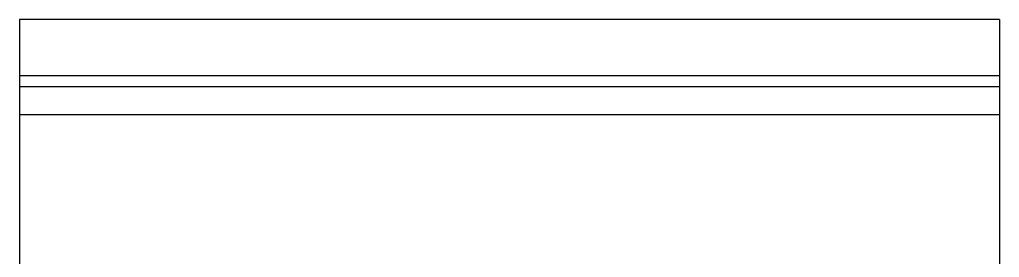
# Model space of a CAD drawing. Header units: inches. Extents: x 0 to 316, y -1 to 150.
# Drawn here: x 258.1788 to 258.3514, y 27.7797 to 27.8215 of the extents above; entities that cross this region are included whole.
import ezdxf
from ezdxf.enums import TextEntityAlignment as Align

# ---------------------------------------------------------------- set-up
doc = ezdxf.new("R2010")
doc.units = ezdxf.units.IN
doc.header["$MEASUREMENT"] = 0
doc.styles.add('Calibri', font='calibri.ttf')

# ---------------------------------------------------------------- blocks, each defined once
blk = doc.blocks.new('IE-TO-RJ45-FJ-A')
at = {"color": 2}
for p, q in [((0.68898, 1.17227), (0, 1.17227)), ((0, 1.17227), (0, -1.17227)), ((0.68898, 1.17227), (0.68898, -1.17227)), ((0.68898, 1.17227), (0.68898, -1.17227)), ((0.68898, 1.1329), (0, 1.1329)), ((0.68898, 1.12503), (0, 1.12503)), ((0.68898, 1.10534), (0, 1.10534))]:
    blk.add_line(p, q, dxfattribs=at)
at = {"color": 3, "style": 'Calibri'}
for tag, p in [('LINE_1', (0.15699, -0.11615)), ('LINE_2', (0.34449, -0.11615)), ('LINE_3', (0.53199, -0.11615))]:
    blk.add_attdef(tag, text='', height=0.125, rotation=90, dxfattribs=at).set_placement(p, align=Align.MIDDLE_CENTER)

msp = doc.modelspace()

# ---------------------------------------------------------------- block references
at = {"xscale": 0.2504457935124523, "yscale": 0.2504457935124523, "zscale": 0.2504457935124523}
msp.add_blockref('IE-TO-RJ45-FJ-A', (258.1788, 27.52791), dxfattribs=at)

doc.saveas('drawing.dxf')
